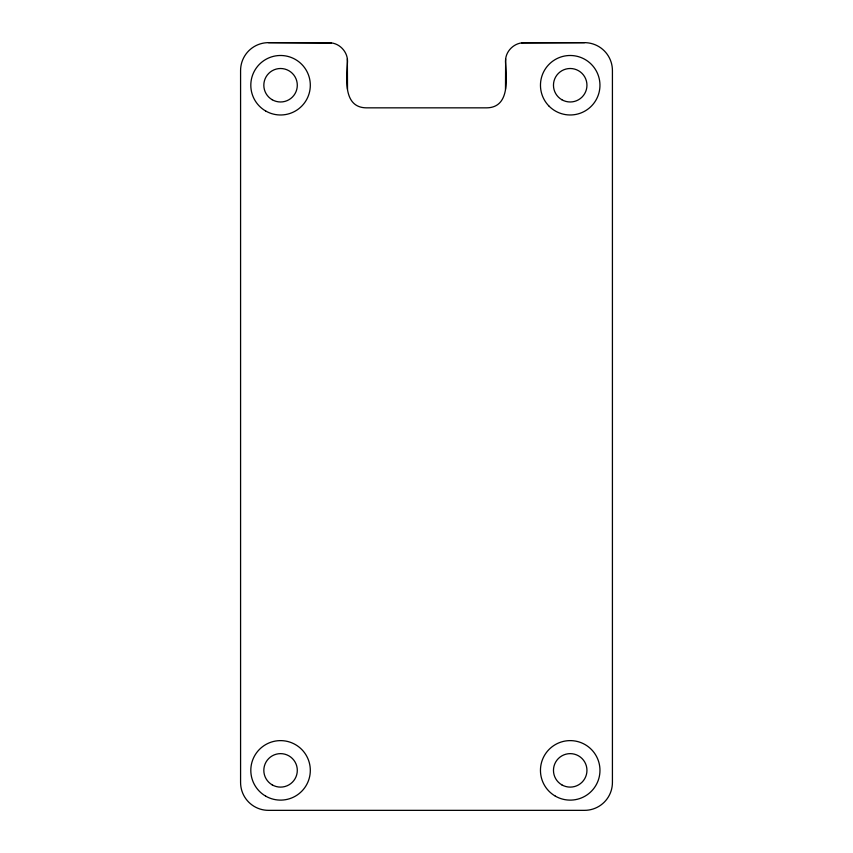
<?xml version="1.0" encoding="UTF-8"?>
<svg xmlns="http://www.w3.org/2000/svg" width="853" height="853" viewBox="0 0 853 853"><rect width="100%" height="100%" fill="white"/><g stroke="black" fill="none" stroke-linecap="round" stroke-linejoin="round"><path stroke-width="1.28" d="M505.488 89.234L505.648 58.921C506.693 49.911 515.031 42.607 524.083 42.746L584.529 42.65A27.893 27.893 0 0 1 612.422 70.543L612.422 782.457A27.893 27.893 0 0 1 584.529 810.35L268.471 810.35A27.893 27.893 0 0 1 240.578 782.457L240.578 70.543A27.893 27.893 0 0 1 268.471 42.65L331.337 42.906C340.347 43.951 347.651 52.278 347.512 61.341C346.851 76.791 342.192 107.339 366.108 107.841L486.892 107.841C510.808 107.339 506.149 76.791 505.488 61.341L505.648 58.921M521.663 42.906L584.529 42.65M268.471 42.65L331.337 42.906M347.352 58.921L347.512 89.234M272.192 784.867A16.74 16.74 0 0 0 297.302 770.366A16.74 16.74 0 0 0 272.192 755.875A16.74 16.74 0 0 0 272.192 784.867M561.839 784.867A16.74 16.74 0 0 0 586.949 770.366A16.74 16.74 0 0 0 561.839 755.875A16.74 16.74 0 0 0 561.839 784.867M272.192 99.737A16.74 16.74 0 0 0 297.302 85.236A16.74 16.74 0 0 0 272.192 70.746A16.74 16.74 0 0 0 272.192 99.737M561.839 99.737A16.74 16.74 0 0 0 586.949 85.236A16.74 16.74 0 0 0 561.839 70.746A16.74 16.74 0 0 0 561.839 99.737M265.688 796.137A29.759 29.759 0 0 0 310.311 770.366A29.759 29.759 0 0 0 265.688 744.594A29.759 29.759 0 0 0 265.688 796.137M555.335 796.137A29.759 29.759 0 0 0 599.968 770.366A29.759 29.759 0 0 0 555.335 744.594A29.759 29.759 0 0 0 555.335 796.137M265.688 111.007A29.759 29.759 0 0 0 310.311 85.236A29.759 29.759 0 0 0 265.688 59.465A29.759 29.759 0 0 0 265.688 111.007M549.172 106.273A29.759 29.759 0 0 0 598.945 92.934A29.759 29.759 0 0 0 562.511 56.501A29.759 29.759 0 0 0 549.172 106.273"/></g></svg>
